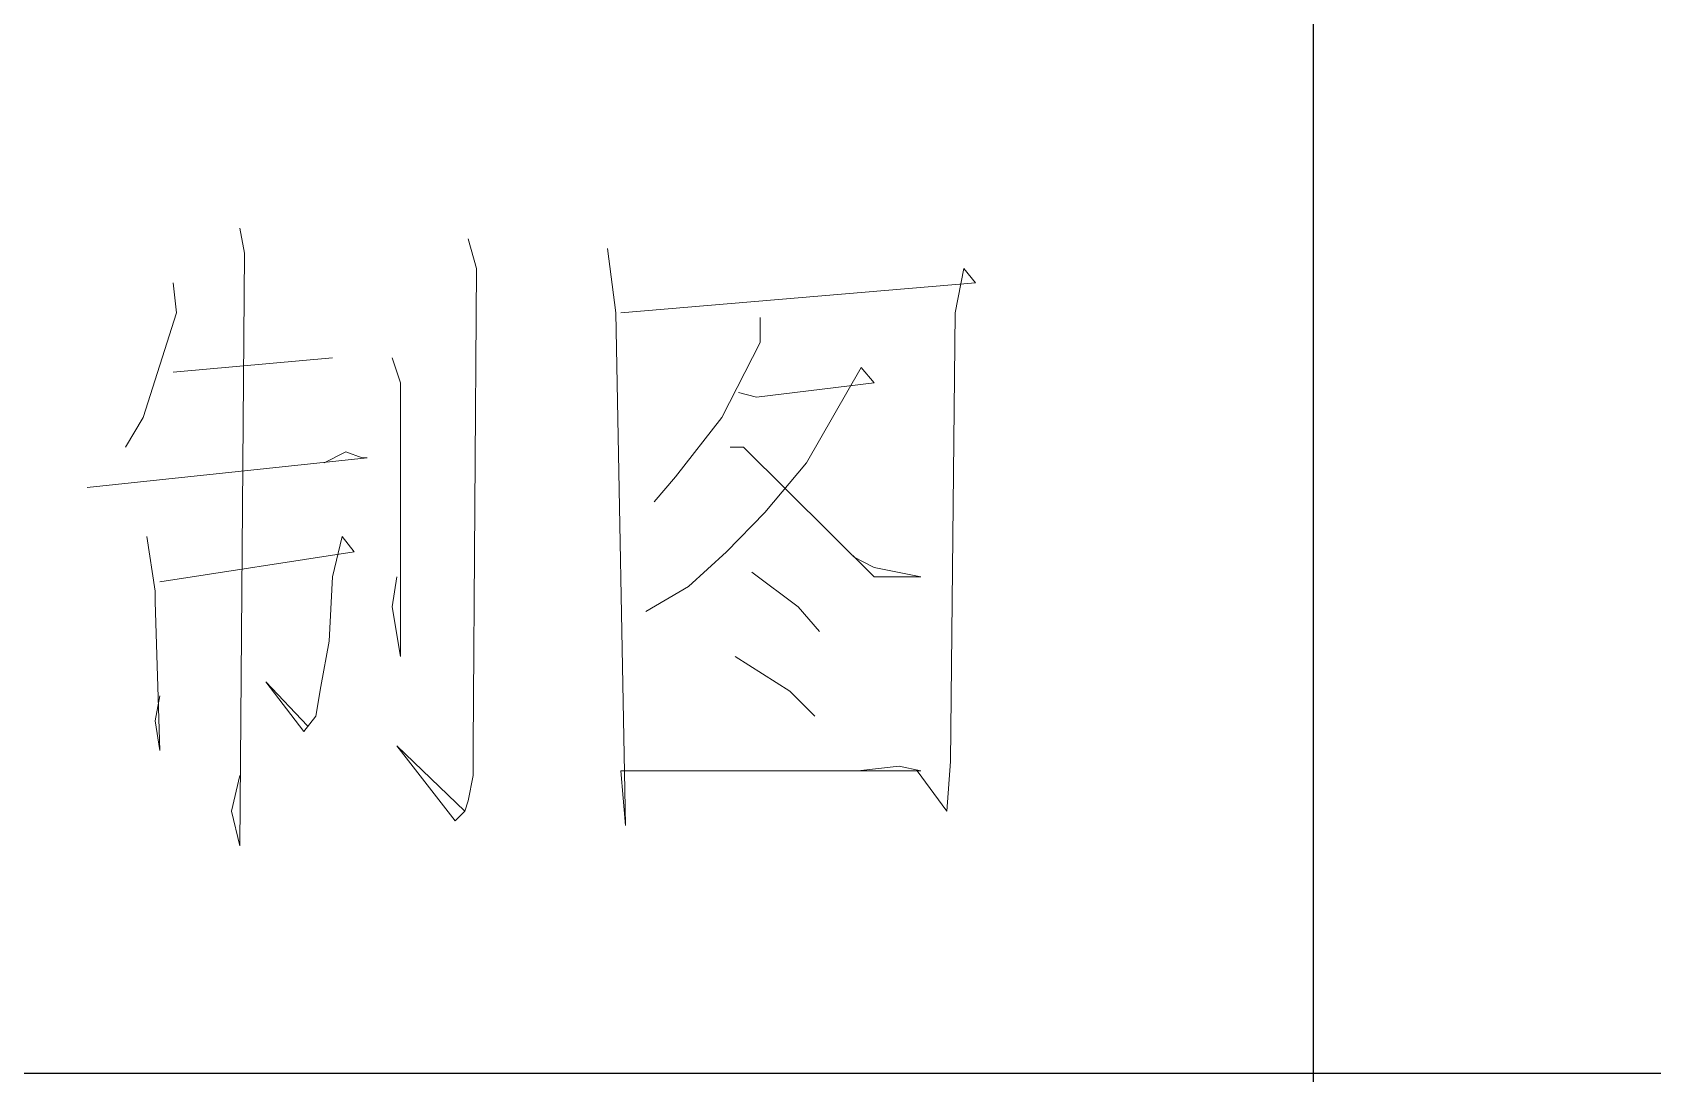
# Model space of a CAD drawing. Extents: x 38792 to 68517, y 3084 to 24109.
# Drawn here: x 61333 to 61867, y 4296 to 4639 of the extents above; entities that cross this region are included whole.
import ezdxf
from ezdxf.enums import TextEntityAlignment as Align

# ---------------------------------------------------------------- set-up
doc = ezdxf.new("R2010")
doc.units = 0
doc.header["$LTSCALE"] = 300
doc.header["$MEASUREMENT"] = 0
doc.layers.get('0').update_dxf_attribs({"color": 8, "linetype": 'CONTINUOUS'})
doc.layers.add('CON2', color=8, linetype='CONTINUOUS')
doc.styles.add('TK', font='geditxt.shx', dxfattribs={"width": 0.75, "bigfont": 'hztxt1.shx'})

# ---------------------------------------------------------------- blocks, each defined once
blk = doc.blocks.new('GEDI_TQ_2012')
at = {"color": 2}
for p, q in [((-125, 0), (-125, 28)), ((0, 14), (-170, 14))]:
    blk.add_line(p, q, dxfattribs=at)
at = {"color": 7, "lineweight": 0}
for points in [[(-132.071, 19.57), (-132.04, 19.406), (-132.071, 15.5), (-132.126, 15.728), (-132.071, 15.963)], [(-130.566, 19.5), (-130.511, 19.304), (-130.534, 16.159), (-130.534, 15.963), (-130.566, 15.798), (-130.589, 15.728), (-130.652, 15.665), (-131.036, 16.159), (-130.589, 15.728)], [(-129.648, 19.437), (-129.593, 19.013), (-129.53, 15.634), (-129.562, 15.994), (-127.586, 15.994), (-127.727, 16.026), (-128.001, 15.994)], [(-132.51, 19.209), (-132.487, 19.013), (-132.706, 18.323), (-132.824, 18.127)], [(-129.562, 19.013), (-127.225, 19.209), (-127.303, 19.304), (-127.358, 19.013), (-127.39, 16.057), (-127.413, 15.728), (-127.609, 15.994)], [(-128.644, 18.982), (-128.644, 18.817), (-128.895, 18.323), (-129.201, 17.931), (-129.342, 17.767)], [(-132.51, 18.621), (-131.46, 18.715)], [(-131.068, 18.715), (-131.013, 18.551), (-131.013, 16.747), (-131.068, 17.076), (-131.036, 17.273)], [(-128.785, 18.488), (-128.668, 18.457), (-127.892, 18.551), (-127.978, 18.653), (-128.339, 18.025), (-128.613, 17.696), (-128.864, 17.437), (-129.115, 17.21), (-129.397, 17.045)], [(-133.075, 17.861), (-131.232, 18.057), (-131.264, 18.057), (-131.373, 18.096), (-131.515, 18.025)], [(-128.84, 18.127), (-128.754, 18.127), (-127.892, 17.273), (-127.586, 17.273), (-127.892, 17.335), (-128.033, 17.406)], [(-132.683, 17.539), (-132.628, 17.178), (-132.628, 17.108), (-132.597, 16.128), (-132.628, 16.324), (-132.597, 16.488)], [(-132.597, 17.241), (-131.318, 17.437), (-131.397, 17.539), (-131.46, 17.273), (-131.483, 16.849), (-131.538, 16.551), (-131.569, 16.355), (-131.648, 16.253), (-131.899, 16.582), (-131.624, 16.292)], [(-128.699, 17.304), (-128.393, 17.076), (-128.252, 16.912)], [(-128.809, 16.747), (-128.448, 16.52), (-128.284, 16.355)]]:
    blk.add_lwpolyline(points, dxfattribs=at)
blk = doc.blocks.new('CEEC_TK_A2')
blk.add_blockref('GEDI_TQ_2012', (584, 10))
at = {"style": 'TK', "width": 0.85}
for tag, height, p in [('PROJECTNAME', 4.75, (529, 44)), ('PHASE', 4, (571, 44)), ('DRAWINGNAME', 4.75, (539, 31))]:
    blk.add_attdef(tag, text='', height=height, dxfattribs=at).set_placement(p, align=Align.MIDDLE_CENTER)
for tag, p, height in [('APPROVE', (416, 32.75), 3.5), ('DESIGN', (461, 32.75), 3.5), ('REVIEW1', (416, 25.75), 3.5), ('DRAW', (461, 25.75), 3.5), ('DRAWINGNUMBER', (511, 18.5), 4), ('REVIEW2', (416, 18.75), 3.5), ('PROPORTION', (461, 18.75), 3.5), ('CHECK', (416, 11.75), 3.5), ('DATE', (461, 11.75), 3.5), ('VERSION', (577, 11.75), 3.5)]:
    blk.add_attdef(tag, p, '', height=height, dxfattribs=at)

msp = doc.modelspace()

# ---------------------------------------------------------------- block references
at = {"layer": 'CON2', "color": 0, "xscale": 50, "yscale": 50, "zscale": 50}
msp.add_blockref('CEEC_TK_A2', (38804.95372, 3096.08957), dxfattribs=at)

doc.saveas('drawing.dxf')
